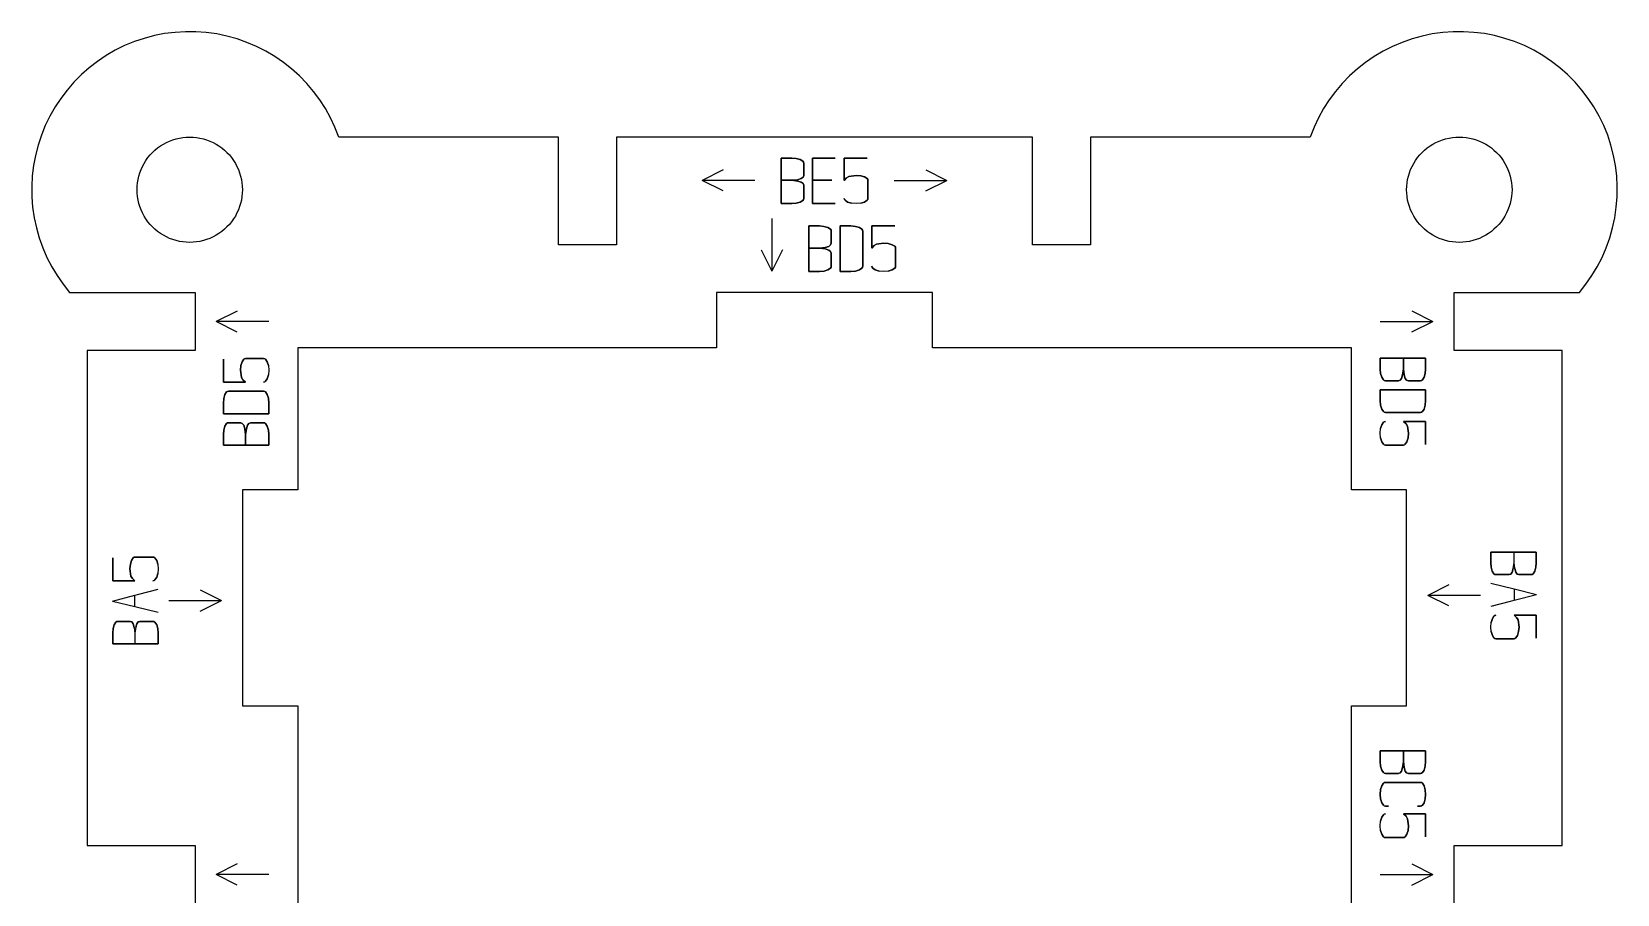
# Model space of a CAD drawing. Header units: millimetres. Extents: x 1078 to 1229, y -224 to -64.
# Drawn here: x 1078.3 to 1228.8, y -145.8 to -63.9 of the extents above; entities that cross this region are included whole.
import ezdxf

# ---------------------------------------------------------------- set-up
doc = ezdxf.new("R2010")
doc.units = ezdxf.units.MM
doc.layers.add('coding', color=2, linetype='Continuous')

msp = doc.modelspace()

# ---------------------------------------------------------------- linework, layer by layer
for p, q in [((1088.98, -64.58), (1088.04, -64.89)), ((1089.94, -64.32), (1088.98, -64.58)), ((1090.91, -64.13), (1089.94, -64.32)), ((1091.9, -64.01), (1090.91, -64.13)), ((1092.89, -63.95), (1091.9, -64.01)), ((1093.88, -63.95), (1092.89, -63.95)), ((1094.87, -64.02), (1093.88, -63.95)), ((1095.86, -64.16), (1094.87, -64.02)), ((1096.83, -64.36), (1095.86, -64.16)), ((1097.79, -64.63), (1096.83, -64.36)), ((1098.72, -64.96), (1097.79, -64.63)), ((1209.31, -64.63), (1208.37, -64.96)), ((1210.26, -64.36), (1209.31, -64.63)), ((1211.23, -64.16), (1210.26, -64.36)), ((1212.22, -64.02), (1211.23, -64.16)), ((1213.21, -63.95), (1212.22, -64.02)), ((1214.2, -63.95), (1213.21, -63.95)), ((1215.19, -64.01), (1214.2, -63.95)), ((1216.18, -64.13), (1215.19, -64.01)), ((1217.15, -64.32), (1216.18, -64.13)), ((1218.11, -64.58), (1217.15, -64.32)), ((1219.05, -64.89), (1218.11, -64.58)), ((1085.37, -66.21), (1084.54, -66.76)), ((1086.23, -65.71), (1085.37, -66.21)), ((1087.12, -65.27), (1086.23, -65.71)), ((1088.04, -64.89), (1087.12, -65.27)), ((1099.64, -65.35), (1098.72, -64.96)), ((1100.52, -65.8), (1099.64, -65.35)), ((1101.38, -66.3), (1100.52, -65.8)), ((1206.57, -65.8), (1205.72, -66.3)), ((1207.46, -65.35), (1206.57, -65.8)), ((1208.37, -64.96), (1207.46, -65.35)), ((1219.97, -65.27), (1219.05, -64.89)), ((1220.86, -65.71), (1219.97, -65.27)), ((1221.72, -66.21), (1220.86, -65.71)), ((1222.55, -66.76), (1221.72, -66.21)), ((1083.76, -67.37), (1083.01, -68.02)), ((1084.54, -66.76), (1083.76, -67.37)), ((1102.19, -66.87), (1101.38, -66.3)), ((1102.97, -67.48), (1102.19, -66.87)), ((1103.71, -68.15), (1102.97, -67.48)), ((1204.12, -67.48), (1203.38, -68.15)), ((1204.9, -66.87), (1204.12, -67.48)), ((1205.72, -66.3), (1204.9, -66.87)), ((1223.33, -67.37), (1222.55, -66.76)), ((1224.08, -68.02), (1223.33, -67.37)), ((1082.31, -68.73), (1081.66, -69.48)), ((1083.01, -68.02), (1082.31, -68.73)), ((1104.4, -68.86), (1103.71, -68.15)), ((1105.05, -69.62), (1104.4, -68.86)), ((1202.69, -68.86), (1202.05, -69.62)), ((1203.38, -68.15), (1202.69, -68.86)), ((1224.78, -68.73), (1224.08, -68.02)), ((1225.43, -69.48), (1224.78, -68.73)), ((1081.06, -70.27), (1080.51, -71.09)), ((1081.66, -69.48), (1081.06, -70.27)), ((1105.64, -70.41), (1105.05, -69.62)), ((1106.17, -71.25), (1105.64, -70.41)), ((1201.45, -70.41), (1200.92, -71.25)), ((1202.05, -69.62), (1201.45, -70.41)), ((1226.03, -70.27), (1225.43, -69.48)), ((1226.58, -71.09), (1226.03, -70.27)), ((1080.02, -71.96), (1079.59, -72.85)), ((1080.51, -71.09), (1080.02, -71.96)), ((1106.65, -72.12), (1106.17, -71.25)), ((1107.08, -73.02), (1106.65, -72.12)), ((1200.44, -72.12), (1200.01, -73.02)), ((1200.92, -71.25), (1200.44, -72.12)), ((1227.07, -71.96), (1226.58, -71.09)), ((1227.5, -72.85), (1227.07, -71.96)), ((1079.59, -72.85), (1079.22, -73.77)), ((1107.44, -73.94), (1107.08, -73.02)), ((1200.01, -73.02), (1199.65, -73.94)), ((1227.88, -73.77), (1227.5, -72.85)), ((1078.9, -74.71), (1078.66, -75.68)), ((1079.22, -73.77), (1078.9, -74.71)), ((1089.76, -75.41), (1090, -75.18)), ((1090, -75.18), (1090.25, -74.97)), ((1090.25, -74.97), (1090.52, -74.78)), ((1090.52, -74.78), (1090.8, -74.61)), ((1090.8, -74.61), (1091.08, -74.46)), ((1091.08, -74.46), (1091.38, -74.32)), ((1091.38, -74.32), (1091.69, -74.21)), ((1091.69, -74.21), (1092, -74.11)), ((1092, -74.11), (1092.32, -74.04)), ((1092.32, -74.04), (1092.64, -73.98)), ((1092.64, -73.98), (1092.97, -73.95)), ((1092.97, -73.95), (1093.3, -73.94)), ((1093.3, -73.94), (1093.62, -73.95)), ((1093.62, -73.95), (1093.95, -73.98)), ((1093.95, -73.98), (1094.27, -74.04)), ((1094.27, -74.04), (1094.59, -74.11)), ((1094.59, -74.11), (1094.9, -74.21)), ((1094.9, -74.21), (1095.21, -74.32)), ((1095.21, -74.32), (1095.51, -74.46)), ((1095.51, -74.46), (1095.8, -74.61)), ((1095.8, -74.61), (1096.07, -74.78)), ((1096.07, -74.78), (1096.34, -74.97)), ((1096.34, -74.97), (1096.59, -75.18)), ((1096.59, -75.18), (1096.83, -75.41)), ((1128.3, -73.94), (1107.44, -73.94)), ((1128.3, -84.19), (1128.3, -73.94)), ((1173.3, -73.94), (1133.8, -73.94)), ((1133.8, -73.94), (1133.8, -84.19)), ((1173.3, -84.19), (1173.3, -73.94)), ((1178.8, -73.94), (1178.8, -84.19)), ((1199.65, -73.94), (1178.8, -73.94)), ((1210.26, -75.41), (1210.5, -75.18)), ((1210.5, -75.18), (1210.75, -74.97)), ((1210.75, -74.97), (1211.02, -74.78)), ((1211.02, -74.78), (1211.3, -74.61)), ((1211.3, -74.61), (1211.58, -74.46)), ((1211.58, -74.46), (1211.88, -74.32)), ((1211.88, -74.32), (1212.19, -74.21)), ((1212.19, -74.21), (1212.5, -74.11)), ((1212.5, -74.11), (1212.82, -74.04)), ((1212.82, -74.04), (1213.14, -73.98)), ((1213.14, -73.98), (1213.47, -73.95)), ((1213.47, -73.95), (1213.8, -73.94)), ((1213.8, -73.94), (1214.12, -73.95)), ((1214.12, -73.95), (1214.45, -73.98)), ((1214.45, -73.98), (1214.77, -74.04)), ((1214.77, -74.04), (1215.09, -74.11)), ((1215.09, -74.11), (1215.4, -74.21)), ((1215.4, -74.21), (1215.71, -74.32)), ((1215.71, -74.32), (1216.01, -74.46)), ((1216.01, -74.46), (1216.3, -74.61)), ((1216.3, -74.61), (1216.57, -74.78)), ((1216.57, -74.78), (1216.84, -74.97)), ((1216.84, -74.97), (1217.09, -75.18)), ((1217.09, -75.18), (1217.33, -75.41)), ((1228.19, -74.71), (1227.88, -73.77)), ((1228.44, -75.68), (1228.19, -74.71)), ((1078.47, -76.65), (1078.35, -77.64)), ((1078.66, -75.68), (1078.47, -76.65)), ((1088.68, -77.03), (1088.81, -76.73)), ((1088.81, -76.73), (1088.97, -76.44)), ((1088.97, -76.44), (1089.14, -76.16)), ((1089.14, -76.16), (1089.33, -75.9)), ((1089.33, -75.9), (1089.54, -75.64)), ((1089.54, -75.64), (1089.76, -75.41)), ((1096.83, -75.41), (1097.06, -75.64)), ((1097.06, -75.64), (1097.26, -75.9)), ((1097.26, -75.9), (1097.45, -76.16)), ((1097.45, -76.16), (1097.63, -76.44)), ((1097.63, -76.44), (1097.78, -76.73)), ((1097.78, -76.73), (1097.92, -77.03)), ((1209.18, -77.03), (1209.31, -76.73)), ((1209.31, -76.73), (1209.47, -76.44)), ((1209.47, -76.44), (1209.64, -76.16)), ((1209.64, -76.16), (1209.83, -75.9)), ((1209.83, -75.9), (1210.04, -75.64)), ((1210.04, -75.64), (1210.26, -75.41)), ((1217.33, -75.41), (1217.55, -75.64)), ((1217.55, -75.64), (1217.76, -75.9)), ((1217.76, -75.9), (1217.95, -76.16)), ((1217.95, -76.16), (1218.13, -76.44)), ((1218.13, -76.44), (1218.28, -76.73)), ((1218.28, -76.73), (1218.41, -77.03)), ((1228.62, -76.65), (1228.44, -75.68)), ((1228.74, -77.64), (1228.62, -76.65)), ((1078.35, -77.64), (1078.3, -78.63)), ((1088.34, -78.29), (1088.39, -77.97)), ((1088.39, -77.97), (1088.47, -77.65)), ((1088.47, -77.65), (1088.56, -77.33)), ((1088.56, -77.33), (1088.68, -77.03)), ((1097.92, -77.03), (1098.03, -77.33)), ((1098.03, -77.33), (1098.13, -77.65)), ((1098.13, -77.65), (1098.2, -77.97)), ((1098.2, -77.97), (1098.25, -78.29)), ((1208.84, -78.29), (1208.89, -77.97)), ((1208.89, -77.97), (1208.97, -77.65)), ((1208.97, -77.65), (1209.06, -77.33)), ((1209.06, -77.33), (1209.18, -77.03)), ((1218.41, -77.03), (1218.53, -77.33)), ((1218.53, -77.33), (1218.62, -77.65)), ((1218.62, -77.65), (1218.7, -77.97)), ((1218.7, -77.97), (1218.75, -78.29)), ((1228.79, -78.63), (1228.74, -77.64)), ((1078.3, -78.63), (1078.31, -79.62)), ((1078.31, -79.62), (1078.39, -80.61)), ((1088.3, -78.94), (1088.31, -78.61)), ((1088.31, -79.27), (1088.3, -78.94)), ((1088.31, -78.61), (1088.34, -78.29)), ((1088.34, -79.59), (1088.31, -79.27)), ((1088.39, -79.92), (1088.34, -79.59)), ((1098.25, -79.59), (1098.2, -79.92)), ((1098.25, -78.29), (1098.29, -78.61)), ((1098.29, -79.27), (1098.25, -79.59)), ((1098.29, -78.61), (1098.3, -78.94)), ((1098.3, -78.94), (1098.29, -79.27)), ((1208.8, -78.94), (1208.81, -78.61)), ((1208.81, -79.27), (1208.8, -78.94)), ((1208.81, -78.61), (1208.84, -78.29)), ((1208.84, -79.59), (1208.81, -79.27)), ((1208.89, -79.92), (1208.84, -79.59)), ((1218.75, -79.59), (1218.7, -79.92)), ((1218.75, -78.29), (1218.78, -78.61)), ((1218.78, -79.27), (1218.75, -79.59)), ((1218.78, -78.61), (1218.8, -78.94)), ((1218.8, -78.94), (1218.78, -79.27)), ((1228.7, -80.61), (1228.78, -79.62)), ((1228.78, -79.62), (1228.79, -78.63)), ((1078.39, -80.61), (1078.53, -81.6)), ((1088.47, -80.24), (1088.39, -79.92)), ((1088.56, -80.55), (1088.47, -80.24)), ((1088.68, -80.85), (1088.56, -80.55)), ((1088.81, -81.15), (1088.68, -80.85)), ((1088.97, -81.44), (1088.81, -81.15)), ((1097.78, -81.15), (1097.63, -81.44)), ((1097.92, -80.85), (1097.78, -81.15)), ((1098.03, -80.55), (1097.92, -80.85)), ((1098.13, -80.24), (1098.03, -80.55)), ((1098.2, -79.92), (1098.13, -80.24)), ((1208.97, -80.24), (1208.89, -79.92)), ((1209.06, -80.55), (1208.97, -80.24)), ((1209.18, -80.85), (1209.06, -80.55)), ((1209.31, -81.15), (1209.18, -80.85)), ((1209.47, -81.44), (1209.31, -81.15)), ((1218.28, -81.15), (1218.13, -81.44)), ((1218.41, -80.85), (1218.28, -81.15)), ((1218.53, -80.55), (1218.41, -80.85)), ((1218.62, -80.24), (1218.53, -80.55)), ((1218.7, -79.92), (1218.62, -80.24)), ((1228.56, -81.6), (1228.7, -80.61)), ((1078.53, -81.6), (1078.74, -82.57)), ((1078.74, -82.57), (1079.01, -83.52)), ((1089.14, -81.72), (1088.97, -81.44)), ((1089.33, -81.98), (1089.14, -81.72)), ((1089.54, -82.24), (1089.33, -81.98)), ((1089.76, -82.48), (1089.54, -82.24)), ((1090, -82.7), (1089.76, -82.48)), ((1090.25, -82.91), (1090, -82.7)), ((1096.59, -82.7), (1096.34, -82.91)), ((1096.83, -82.48), (1096.59, -82.7)), ((1097.06, -82.24), (1096.83, -82.48)), ((1097.26, -81.98), (1097.06, -82.24)), ((1097.45, -81.72), (1097.26, -81.98)), ((1097.63, -81.44), (1097.45, -81.72)), ((1209.64, -81.72), (1209.47, -81.44)), ((1209.83, -81.98), (1209.64, -81.72)), ((1210.04, -82.24), (1209.83, -81.98)), ((1210.26, -82.48), (1210.04, -82.24)), ((1210.5, -82.7), (1210.26, -82.48)), ((1210.75, -82.91), (1210.5, -82.7)), ((1217.09, -82.7), (1216.84, -82.91)), ((1217.33, -82.48), (1217.09, -82.7)), ((1217.55, -82.24), (1217.33, -82.48)), ((1217.76, -81.98), (1217.55, -82.24)), ((1217.95, -81.72), (1217.76, -81.98)), ((1218.13, -81.44), (1217.95, -81.72)), ((1228.08, -83.52), (1228.35, -82.57)), ((1228.35, -82.57), (1228.56, -81.6)), ((1079.01, -83.52), (1079.35, -84.46)), ((1090.52, -83.1), (1090.25, -82.91)), ((1090.8, -83.27), (1090.52, -83.1)), ((1091.08, -83.43), (1090.8, -83.27)), ((1091.38, -83.56), (1091.08, -83.43)), ((1091.69, -83.68), (1091.38, -83.56)), ((1092, -83.77), (1091.69, -83.68)), ((1092.32, -83.85), (1092, -83.77)), ((1092.64, -83.9), (1092.32, -83.85)), ((1092.97, -83.93), (1092.64, -83.9)), ((1093.3, -83.94), (1092.97, -83.93)), ((1093.62, -83.93), (1093.3, -83.94)), ((1093.95, -83.9), (1093.62, -83.93)), ((1094.27, -83.85), (1093.95, -83.9)), ((1094.59, -83.77), (1094.27, -83.85)), ((1094.9, -83.68), (1094.59, -83.77)), ((1095.21, -83.56), (1094.9, -83.68)), ((1095.51, -83.43), (1095.21, -83.56)), ((1095.8, -83.27), (1095.51, -83.43)), ((1096.07, -83.1), (1095.8, -83.27)), ((1096.34, -82.91), (1096.07, -83.1)), ((1133.8, -84.19), (1128.3, -84.19)), ((1178.8, -84.19), (1173.3, -84.19)), ((1211.02, -83.1), (1210.75, -82.91)), ((1211.3, -83.27), (1211.02, -83.1)), ((1211.58, -83.43), (1211.3, -83.27)), ((1211.88, -83.56), (1211.58, -83.43)), ((1212.19, -83.68), (1211.88, -83.56)), ((1212.5, -83.77), (1212.19, -83.68)), ((1212.82, -83.85), (1212.5, -83.77)), ((1213.14, -83.9), (1212.82, -83.85)), ((1213.47, -83.93), (1213.14, -83.9)), ((1213.8, -83.94), (1213.47, -83.93)), ((1214.12, -83.93), (1213.8, -83.94)), ((1214.45, -83.9), (1214.12, -83.93)), ((1214.77, -83.85), (1214.45, -83.9)), ((1215.09, -83.77), (1214.77, -83.85)), ((1215.4, -83.68), (1215.09, -83.77)), ((1215.71, -83.56), (1215.4, -83.68)), ((1216.01, -83.43), (1215.71, -83.56)), ((1216.3, -83.27), (1216.01, -83.43)), ((1216.57, -83.1), (1216.3, -83.27)), ((1216.84, -82.91), (1216.57, -83.1)), ((1227.74, -84.46), (1228.08, -83.52)), ((1079.35, -84.46), (1079.74, -85.37)), ((1079.74, -85.37), (1080.2, -86.25)), ((1226.89, -86.25), (1227.35, -85.37)), ((1227.35, -85.37), (1227.74, -84.46)), ((1080.2, -86.25), (1080.71, -87.1)), ((1080.71, -87.1), (1081.28, -87.92)), ((1225.81, -87.92), (1226.38, -87.1)), ((1226.38, -87.1), (1226.89, -86.25)), ((1081.28, -87.92), (1081.9, -88.69)), ((1081.9, -88.69), (1093.8, -88.69)), ((1093.8, -88.69), (1093.8, -94.19)), ((1163.8, -88.69), (1143.3, -88.69)), ((1143.3, -88.69), (1143.3, -93.94)), ((1163.8, -93.94), (1163.8, -88.69)), ((1213.3, -88.69), (1225.19, -88.69)), ((1213.3, -94.19), (1213.3, -88.69)), ((1225.19, -88.69), (1225.81, -87.92)), ((1093.8, -94.19), (1083.55, -94.19)), ((1083.55, -94.19), (1083.55, -141.19)), ((1103.55, -93.94), (1103.55, -107.44)), ((1143.3, -93.94), (1103.55, -93.94)), ((1203.55, -93.94), (1163.8, -93.94)), ((1203.55, -107.44), (1203.55, -93.94)), ((1223.55, -94.19), (1213.3, -94.19)), ((1223.55, -141.19), (1223.55, -94.19)), ((1103.55, -107.44), (1098.3, -107.44)), ((1098.3, -107.44), (1098.3, -127.94)), ((1208.8, -107.44), (1203.55, -107.44)), ((1208.8, -127.94), (1208.8, -107.44)), ((1098.3, -127.94), (1103.55, -127.94)), ((1103.55, -127.94), (1103.55, -159.94)), ((1203.55, -127.94), (1208.8, -127.94)), ((1203.55, -159.94), (1203.55, -127.94)), ((1083.55, -141.19), (1093.8, -141.19)), ((1093.8, -141.19), (1093.8, -146.69)), ((1213.3, -146.69), (1213.3, -141.19)), ((1213.3, -141.19), (1223.55, -141.19))]:
    msp.add_line(p, q)
at = {"layer": 'coding'}
for p, q in [((1149.42, -75.94), (1149.42, -80.25)), ((1150.44, -75.94), (1149.42, -75.94)), ((1149.42, -78.05), (1149.42, -75.94)), ((1149.42, -75.94), (1150.44, -75.94)), ((1150.87, -75.98), (1150.44, -75.94)), ((1150.44, -75.94), (1150.87, -75.98)), ((1151.24, -76.08), (1150.87, -75.98)), ((1150.87, -75.98), (1151.24, -76.08)), ((1151.48, -76.24), (1151.24, -76.08)), ((1151.24, -76.08), (1151.48, -76.24)), ((1151.55, -76.33), (1151.48, -76.24)), ((1151.48, -76.24), (1151.55, -76.33)), ((1151.57, -76.42), (1151.55, -76.33)), ((1151.55, -76.33), (1151.57, -76.42)), ((1151.57, -77.59), (1151.57, -76.42)), ((1151.57, -76.42), (1151.57, -77.59)), ((1152.42, -80.25), (1152.42, -75.94)), ((1152.42, -75.94), (1154.55, -75.94)), ((1154.55, -75.94), (1152.42, -75.94)), ((1152.42, -75.94), (1152.42, -78.03)), ((1155.42, -78.06), (1155.42, -75.94)), ((1155.42, -75.94), (1157.59, -75.94)), ((1157.59, -75.94), (1155.42, -75.94)), ((1155.42, -75.94), (1155.42, -78.06)), ((1143.92, -77.06), (1141.92, -78.06)), ((1146.92, -78.06), (1141.92, -78.06)), ((1143.92, -79.06), (1141.92, -78.06)), ((1149.42, -80.25), (1149.42, -78.05)), ((1149.42, -78.05), (1150.44, -78.05)), ((1150.44, -78.05), (1149.42, -78.05)), ((1150.44, -78.05), (1150.99, -77.99)), ((1150.99, -77.99), (1150.44, -78.05)), ((1150.44, -78.05), (1151, -78.12)), ((1151, -78.12), (1150.44, -78.05)), ((1150.99, -77.99), (1151.34, -77.88)), ((1151.34, -77.88), (1150.99, -77.99)), ((1151, -78.12), (1151.34, -78.23)), ((1151.34, -78.23), (1151, -78.12)), ((1151.34, -77.88), (1151.51, -77.74)), ((1151.51, -77.74), (1151.34, -77.88)), ((1151.34, -78.23), (1151.51, -78.36)), ((1151.51, -78.36), (1151.34, -78.23)), ((1151.51, -77.74), (1151.57, -77.59)), ((1151.57, -77.59), (1151.51, -77.74)), ((1152.42, -78.03), (1154.25, -78.03)), ((1154.25, -78.03), (1152.42, -78.03)), ((1152.42, -78.03), (1152.42, -80.25)), ((1155.64, -77.8), (1155.42, -78.06)), ((1155.42, -78.06), (1155.64, -77.8)), ((1155.87, -77.68), (1155.64, -77.8)), ((1155.64, -77.8), (1155.87, -77.68)), ((1156.54, -77.58), (1155.87, -77.68)), ((1155.87, -77.68), (1156.54, -77.58)), ((1156.98, -77.61), (1156.54, -77.58)), ((1156.54, -77.58), (1156.98, -77.61)), ((1157.34, -77.72), (1156.98, -77.61)), ((1156.98, -77.61), (1157.34, -77.72)), ((1157.59, -77.87), (1157.34, -77.72)), ((1157.34, -77.72), (1157.59, -77.87)), ((1157.65, -77.96), (1157.59, -77.87)), ((1157.59, -77.87), (1157.65, -77.96)), ((1157.67, -78.06), (1157.65, -77.96)), ((1157.65, -77.96), (1157.67, -78.06)), ((1157.67, -79.77), (1157.67, -78.06)), ((1157.67, -78.06), (1157.67, -79.77)), ((1160.17, -78.06), (1165.17, -78.06)), ((1163.17, -77.06), (1165.17, -78.06)), ((1163.17, -79.06), (1165.17, -78.06)), ((1151.51, -78.36), (1151.57, -78.51)), ((1151.57, -78.51), (1151.51, -78.36)), ((1151.57, -78.51), (1151.57, -79.77)), ((1151.57, -79.77), (1151.57, -78.51)), ((1150.44, -80.25), (1149.42, -80.25)), ((1149.42, -80.25), (1150.44, -80.25)), ((1150.87, -80.21), (1150.44, -80.25)), ((1150.44, -80.25), (1150.87, -80.21)), ((1151.24, -80.11), (1150.87, -80.21)), ((1150.87, -80.21), (1151.24, -80.11)), ((1151.48, -79.96), (1151.24, -80.11)), ((1151.24, -80.11), (1151.48, -79.96)), ((1151.55, -79.87), (1151.48, -79.96)), ((1151.48, -79.96), (1151.55, -79.87)), ((1151.57, -79.77), (1151.55, -79.87)), ((1151.55, -79.87), (1151.57, -79.77)), ((1152.42, -80.25), (1154.55, -80.25)), ((1154.55, -80.25), (1152.42, -80.25)), ((1155.44, -79.86), (1155.42, -79.77)), ((1155.42, -79.77), (1155.44, -79.86)), ((1155.5, -79.95), (1155.44, -79.86)), ((1155.44, -79.86), (1155.5, -79.95)), ((1155.74, -80.11), (1155.5, -79.95)), ((1155.5, -79.95), (1155.74, -80.11)), ((1156.1, -80.21), (1155.74, -80.11)), ((1155.74, -80.11), (1156.1, -80.21)), ((1156.54, -80.25), (1156.1, -80.21)), ((1156.98, -80.21), (1156.54, -80.25)), ((1156.98, -80.21), (1157.34, -80.11)), ((1157.34, -80.11), (1156.98, -80.21)), ((1157.34, -80.11), (1157.59, -79.95)), ((1157.59, -79.95), (1157.34, -80.11)), ((1157.59, -79.95), (1157.65, -79.86)), ((1157.65, -79.86), (1157.59, -79.95)), ((1157.65, -79.86), (1157.67, -79.77)), ((1157.67, -79.77), (1157.65, -79.86)), ((1148.55, -81.66), (1148.55, -86.66)), ((1152.05, -82.38), (1152.05, -86.69)), ((1153.06, -82.38), (1152.05, -82.38)), ((1152.05, -84.49), (1152.05, -82.38)), ((1152.05, -82.38), (1153.06, -82.38)), ((1153.49, -82.42), (1153.06, -82.38)), ((1153.06, -82.38), (1153.49, -82.42)), ((1153.86, -82.53), (1153.49, -82.42)), ((1153.49, -82.42), (1153.86, -82.53)), ((1154.1, -82.68), (1153.86, -82.53)), ((1153.86, -82.53), (1154.1, -82.68)), ((1154.17, -82.77), (1154.1, -82.68)), ((1154.1, -82.68), (1154.17, -82.77)), ((1154.19, -82.86), (1154.17, -82.77)), ((1154.17, -82.77), (1154.19, -82.86)), ((1155.04, -86.69), (1155.04, -82.38)), ((1155.04, -82.38), (1156.06, -82.38)), ((1155.04, -82.38), (1155.04, -86.69)), ((1156.06, -82.38), (1155.04, -82.38)), ((1156.06, -82.38), (1156.49, -82.42)), ((1156.49, -82.42), (1156.06, -82.38)), ((1156.49, -82.42), (1156.86, -82.53)), ((1156.86, -82.53), (1156.49, -82.42)), ((1156.86, -82.53), (1157.1, -82.68)), ((1157.1, -82.68), (1156.86, -82.53)), ((1157.1, -82.68), (1157.16, -82.77)), ((1157.16, -82.77), (1157.1, -82.68)), ((1157.16, -82.77), (1157.18, -82.86)), ((1157.18, -82.86), (1157.16, -82.77)), ((1158.04, -84.5), (1158.04, -82.38)), ((1158.04, -82.38), (1160.21, -82.38)), ((1160.21, -82.38), (1158.04, -82.38)), ((1158.04, -82.38), (1158.04, -84.5)), ((1153.96, -84.32), (1154.13, -84.19)), ((1154.13, -84.19), (1153.96, -84.33)), ((1154.13, -84.19), (1154.19, -84.03)), ((1154.19, -84.03), (1154.13, -84.19)), ((1154.19, -84.03), (1154.19, -82.86)), ((1154.19, -82.86), (1154.19, -84.03)), ((1157.18, -82.86), (1157.18, -86.21)), ((1157.18, -86.21), (1157.18, -82.86)), ((1158.26, -84.25), (1158.04, -84.5)), ((1158.04, -84.5), (1158.26, -84.25)), ((1158.49, -84.12), (1158.26, -84.25)), ((1158.26, -84.25), (1158.49, -84.12)), ((1159.16, -84.02), (1158.49, -84.12)), ((1158.49, -84.12), (1159.16, -84.02)), ((1159.6, -84.05), (1159.16, -84.02)), ((1159.16, -84.02), (1159.6, -84.05)), ((1159.97, -84.16), (1159.6, -84.05)), ((1159.6, -84.05), (1159.97, -84.16)), ((1160.21, -84.31), (1159.97, -84.16)), ((1159.97, -84.16), (1160.21, -84.31)), ((1147.55, -84.66), (1148.55, -86.66)), ((1149.55, -84.66), (1148.55, -86.66)), ((1152.05, -86.69), (1152.05, -84.49)), ((1152.05, -84.49), (1153.06, -84.49)), ((1153.06, -84.49), (1152.05, -84.49)), ((1153.06, -84.49), (1153.61, -84.43)), ((1153.61, -84.43), (1153.06, -84.49)), ((1153.06, -84.49), (1153.62, -84.56)), ((1153.62, -84.56), (1153.06, -84.49)), ((1153.61, -84.43), (1153.96, -84.32)), ((1153.96, -84.33), (1153.61, -84.43)), ((1153.62, -84.56), (1153.96, -84.67)), ((1153.96, -84.67), (1153.62, -84.56)), ((1153.96, -84.67), (1154.13, -84.8)), ((1154.13, -84.8), (1153.96, -84.67)), ((1154.13, -84.8), (1154.19, -84.96)), ((1154.19, -84.96), (1154.13, -84.8)), ((1154.19, -84.96), (1154.19, -86.21)), ((1154.19, -86.21), (1154.19, -84.96)), ((1160.27, -84.4), (1160.21, -84.31)), ((1160.21, -84.31), (1160.27, -84.4)), ((1160.29, -84.5), (1160.27, -84.4)), ((1160.27, -84.4), (1160.29, -84.5)), ((1160.29, -86.21), (1160.29, -84.5)), ((1160.29, -84.5), (1160.29, -86.21)), ((1153.06, -86.69), (1152.05, -86.69)), ((1152.05, -86.69), (1153.06, -86.69)), ((1153.5, -86.66), (1153.06, -86.69)), ((1153.06, -86.69), (1153.5, -86.66)), ((1153.86, -86.55), (1153.5, -86.66)), ((1153.5, -86.66), (1153.86, -86.55)), ((1154.1, -86.4), (1153.86, -86.55)), ((1153.86, -86.55), (1154.1, -86.4)), ((1154.17, -86.31), (1154.1, -86.4)), ((1154.1, -86.4), (1154.17, -86.31)), ((1154.19, -86.21), (1154.17, -86.31)), ((1154.17, -86.31), (1154.19, -86.21)), ((1156.06, -86.69), (1155.04, -86.69)), ((1155.04, -86.69), (1156.06, -86.69)), ((1156.5, -86.66), (1156.06, -86.69)), ((1156.06, -86.69), (1156.5, -86.66)), ((1156.86, -86.55), (1156.5, -86.66)), ((1156.5, -86.66), (1156.86, -86.55)), ((1157.1, -86.4), (1156.86, -86.55)), ((1156.86, -86.55), (1157.1, -86.4)), ((1157.16, -86.31), (1157.1, -86.4)), ((1157.1, -86.4), (1157.16, -86.31)), ((1157.18, -86.21), (1157.16, -86.31)), ((1157.16, -86.31), (1157.18, -86.21)), ((1158.06, -86.31), (1158.04, -86.21)), ((1158.04, -86.21), (1158.06, -86.31)), ((1158.12, -86.4), (1158.06, -86.31)), ((1158.06, -86.31), (1158.12, -86.4)), ((1158.36, -86.55), (1158.12, -86.4)), ((1158.12, -86.4), (1158.36, -86.55)), ((1158.72, -86.66), (1158.36, -86.55)), ((1158.36, -86.55), (1158.72, -86.66)), ((1159.16, -86.69), (1158.72, -86.66)), ((1159.6, -86.66), (1159.16, -86.69)), ((1159.6, -86.66), (1159.97, -86.55)), ((1159.97, -86.55), (1159.6, -86.66)), ((1159.97, -86.55), (1160.21, -86.4)), ((1160.21, -86.4), (1159.97, -86.55)), ((1160.21, -86.4), (1160.27, -86.31)), ((1160.27, -86.31), (1160.21, -86.4)), ((1160.27, -86.31), (1160.29, -86.21)), ((1160.29, -86.21), (1160.27, -86.31)), ((1097.8, -90.46), (1095.8, -91.46)), ((1100.8, -91.46), (1095.8, -91.46)), ((1097.8, -92.46), (1095.8, -91.46)), ((1206.3, -91.44), (1211.3, -91.44)), ((1209.3, -90.44), (1211.3, -91.44)), ((1209.3, -92.44), (1211.3, -91.44)), ((1096.49, -97.21), (1096.49, -95.03)), ((1096.49, -95.03), (1096.49, -97.21)), ((1098.16, -95.64), (1098.12, -96.08)), ((1098.12, -96.08), (1098.16, -95.64)), ((1098.12, -96.08), (1098.22, -96.76)), ((1098.22, -96.76), (1098.12, -96.08)), ((1098.26, -95.28), (1098.16, -95.64)), ((1098.16, -95.64), (1098.26, -95.28)), ((1098.42, -95.04), (1098.26, -95.28)), ((1098.26, -95.28), (1098.42, -95.04)), ((1098.51, -94.98), (1098.42, -95.04)), ((1098.42, -95.04), (1098.51, -94.98)), ((1098.6, -94.96), (1098.51, -94.98)), ((1098.51, -94.98), (1098.6, -94.96)), ((1100.31, -94.96), (1098.6, -94.96)), ((1098.6, -94.96), (1100.31, -94.96)), ((1100.41, -94.98), (1100.31, -94.96)), ((1100.31, -94.96), (1100.41, -94.98)), ((1100.5, -95.04), (1100.41, -94.98)), ((1100.41, -94.98), (1100.5, -95.04)), ((1100.66, -95.28), (1100.5, -95.04)), ((1100.5, -95.04), (1100.66, -95.28)), ((1100.76, -95.64), (1100.66, -95.28)), ((1100.66, -95.28), (1100.76, -95.64)), ((1100.76, -95.64), (1100.8, -96.08)), ((1100.8, -96.08), (1100.76, -96.52)), ((1206.3, -94.94), (1208.49, -94.94)), ((1206.3, -95.96), (1206.3, -94.94)), ((1210.6, -94.94), (1206.3, -94.94)), ((1206.3, -94.94), (1206.3, -95.96)), ((1206.33, -96.39), (1206.3, -95.96)), ((1206.3, -95.96), (1206.33, -96.39)), ((1208.49, -95.96), (1208.42, -96.52)), ((1208.42, -96.52), (1208.49, -95.96)), ((1208.49, -94.94), (1208.49, -95.96)), ((1208.49, -95.96), (1208.49, -94.94)), ((1208.49, -94.94), (1210.6, -94.94)), ((1208.49, -95.96), (1208.56, -96.51)), ((1208.56, -96.51), (1208.49, -95.96)), ((1210.57, -96.39), (1210.6, -95.96)), ((1210.6, -95.96), (1210.57, -96.39)), ((1210.6, -95.96), (1210.6, -94.94)), ((1210.6, -94.94), (1210.6, -95.96)), ((1098.6, -97.21), (1096.49, -97.21)), ((1096.49, -97.21), (1098.6, -97.21)), ((1098.22, -96.76), (1098.35, -96.99)), ((1098.35, -96.99), (1098.22, -96.76)), ((1098.35, -96.99), (1098.6, -97.21)), ((1098.6, -97.21), (1098.35, -96.99)), ((1100.41, -97.19), (1100.31, -97.21)), ((1100.31, -97.21), (1100.41, -97.19)), ((1100.5, -97.13), (1100.41, -97.19)), ((1100.41, -97.19), (1100.5, -97.13)), ((1100.66, -96.89), (1100.5, -97.13)), ((1100.5, -97.13), (1100.66, -96.89)), ((1100.76, -96.52), (1100.66, -96.89)), ((1100.66, -96.89), (1100.76, -96.52)), ((1206.43, -96.75), (1206.33, -96.39)), ((1206.33, -96.39), (1206.43, -96.75)), ((1206.59, -97), (1206.43, -96.75)), ((1206.43, -96.75), (1206.59, -97)), ((1206.68, -97.06), (1206.59, -97)), ((1206.59, -97), (1206.68, -97.06)), ((1206.78, -97.08), (1206.68, -97.06)), ((1206.68, -97.06), (1206.78, -97.08)), ((1208.03, -97.08), (1206.78, -97.08)), ((1206.78, -97.08), (1208.03, -97.08)), ((1208.18, -97.03), (1208.03, -97.08)), ((1208.03, -97.08), (1208.18, -97.03)), ((1208.32, -96.85), (1208.18, -97.03)), ((1208.18, -97.03), (1208.32, -96.85)), ((1208.42, -96.52), (1208.32, -96.85)), ((1208.32, -96.85), (1208.42, -96.52)), ((1208.56, -96.51), (1208.66, -96.85)), ((1208.66, -96.85), (1208.56, -96.51)), ((1208.66, -96.85), (1208.8, -97.03)), ((1208.8, -97.03), (1208.66, -96.85)), ((1208.8, -97.03), (1208.96, -97.08)), ((1208.96, -97.08), (1208.8, -97.03)), ((1208.96, -97.08), (1210.12, -97.08)), ((1210.12, -97.08), (1208.96, -97.08)), ((1210.12, -97.08), (1210.22, -97.06)), ((1210.22, -97.06), (1210.12, -97.08)), ((1210.22, -97.06), (1210.3, -97)), ((1210.3, -97), (1210.22, -97.06)), ((1210.3, -97), (1210.46, -96.75)), ((1210.46, -96.75), (1210.3, -97)), ((1210.46, -96.75), (1210.57, -96.39)), ((1210.57, -96.39), (1210.46, -96.75)), ((1096.49, -99.19), (1096.52, -98.75)), ((1096.52, -98.75), (1096.49, -99.19)), ((1096.49, -100.2), (1096.49, -99.19)), ((1096.49, -99.19), (1096.49, -100.2)), ((1096.52, -98.75), (1096.63, -98.39)), ((1096.63, -98.39), (1096.52, -98.75)), ((1096.63, -98.39), (1096.79, -98.14)), ((1096.79, -98.14), (1096.63, -98.39)), ((1096.79, -98.14), (1096.87, -98.08)), ((1096.87, -98.08), (1096.79, -98.14)), ((1096.87, -98.08), (1096.97, -98.06)), ((1096.97, -98.06), (1096.87, -98.08)), ((1096.97, -98.06), (1100.31, -98.06)), ((1100.31, -98.06), (1096.97, -98.06)), ((1100.31, -98.06), (1100.41, -98.08)), ((1100.41, -98.08), (1100.31, -98.06)), ((1100.41, -98.08), (1100.5, -98.14)), ((1100.5, -98.14), (1100.41, -98.08)), ((1100.5, -98.14), (1100.66, -98.39)), ((1100.66, -98.39), (1100.5, -98.14)), ((1100.66, -98.39), (1100.76, -98.74)), ((1100.76, -98.74), (1100.66, -98.39)), ((1100.76, -98.74), (1100.8, -99.19)), ((1100.8, -99.19), (1100.76, -98.74)), ((1100.8, -99.19), (1100.8, -100.2)), ((1100.8, -100.2), (1100.8, -99.19)), ((1206.3, -97.94), (1210.6, -97.94)), ((1206.3, -98.96), (1206.3, -97.94)), ((1210.6, -97.94), (1206.3, -97.94)), ((1206.3, -97.94), (1206.3, -98.96)), ((1206.33, -99.4), (1206.3, -98.96)), ((1206.3, -98.96), (1206.33, -99.4)), ((1210.6, -98.96), (1210.57, -99.39)), ((1210.57, -99.39), (1210.6, -98.96)), ((1210.6, -97.94), (1210.6, -98.96)), ((1210.6, -98.96), (1210.6, -97.94)), ((1100.8, -100.2), (1096.49, -100.2)), ((1096.49, -100.2), (1100.8, -100.2)), ((1206.43, -99.76), (1206.33, -99.4)), ((1206.33, -99.4), (1206.43, -99.76)), ((1206.59, -100), (1206.43, -99.76)), ((1206.43, -99.76), (1206.59, -100)), ((1206.68, -100.06), (1206.59, -100)), ((1206.59, -100), (1206.68, -100.06)), ((1206.78, -100.08), (1206.68, -100.06)), ((1206.68, -100.06), (1206.78, -100.08)), ((1210.12, -100.08), (1206.78, -100.08)), ((1206.78, -100.08), (1210.12, -100.08)), ((1210.22, -100.06), (1210.12, -100.08)), ((1210.12, -100.08), (1210.22, -100.06)), ((1210.3, -100), (1210.22, -100.06)), ((1210.22, -100.06), (1210.3, -100)), ((1210.46, -99.76), (1210.3, -100)), ((1210.3, -100), (1210.46, -99.76)), ((1210.57, -99.39), (1210.46, -99.76)), ((1210.46, -99.76), (1210.57, -99.39)), ((1096.52, -101.75), (1096.49, -102.18)), ((1096.49, -102.18), (1096.52, -101.75)), ((1096.49, -102.18), (1096.49, -103.2)), ((1096.49, -103.2), (1096.49, -102.18)), ((1096.63, -101.39), (1096.52, -101.75)), ((1096.52, -101.75), (1096.63, -101.39)), ((1096.79, -101.14), (1096.63, -101.39)), ((1096.63, -101.39), (1096.79, -101.14)), ((1096.87, -101.08), (1096.79, -101.14)), ((1096.79, -101.14), (1096.87, -101.08)), ((1096.97, -101.06), (1096.87, -101.08)), ((1096.87, -101.08), (1096.97, -101.06)), ((1098.14, -101.06), (1096.97, -101.06)), ((1096.97, -101.06), (1098.14, -101.06)), ((1098.29, -101.12), (1098.14, -101.06)), ((1098.14, -101.06), (1098.29, -101.12)), ((1098.43, -101.29), (1098.29, -101.12)), ((1098.29, -101.12), (1098.43, -101.29)), ((1098.53, -101.63), (1098.43, -101.29)), ((1098.43, -101.29), (1098.53, -101.63)), ((1098.6, -102.18), (1098.53, -101.63)), ((1098.53, -101.63), (1098.6, -102.18)), ((1098.6, -102.18), (1098.67, -101.63)), ((1098.67, -101.63), (1098.6, -102.18)), ((1098.6, -103.2), (1098.6, -102.18)), ((1098.6, -102.18), (1098.6, -103.2)), ((1098.67, -101.63), (1098.77, -101.29)), ((1098.77, -101.29), (1098.67, -101.63)), ((1098.77, -101.29), (1098.91, -101.12)), ((1098.91, -101.12), (1098.77, -101.29)), ((1098.91, -101.12), (1099.06, -101.06)), ((1099.06, -101.06), (1098.91, -101.12)), ((1099.06, -101.06), (1100.31, -101.06)), ((1100.31, -101.06), (1099.06, -101.06)), ((1100.31, -101.06), (1100.41, -101.08)), ((1100.41, -101.08), (1100.31, -101.06)), ((1100.41, -101.08), (1100.5, -101.14)), ((1100.5, -101.14), (1100.41, -101.08)), ((1100.5, -101.14), (1100.66, -101.39)), ((1100.66, -101.39), (1100.5, -101.14)), ((1100.66, -101.39), (1100.76, -101.75)), ((1100.76, -101.75), (1100.66, -101.39)), ((1100.76, -101.75), (1100.8, -102.18)), ((1100.8, -102.18), (1100.76, -101.75)), ((1100.8, -102.18), (1100.8, -103.2)), ((1100.8, -103.2), (1100.8, -102.18)), ((1206.3, -102.06), (1206.33, -101.62)), ((1206.33, -102.5), (1206.3, -102.06)), ((1206.33, -101.62), (1206.44, -101.26)), ((1206.44, -101.26), (1206.33, -101.62)), ((1206.44, -101.26), (1206.59, -101.02)), ((1206.59, -101.02), (1206.44, -101.26)), ((1206.59, -101.02), (1206.68, -100.96)), ((1206.68, -100.96), (1206.59, -101.02)), ((1206.68, -100.96), (1206.78, -100.94)), ((1206.78, -100.94), (1206.68, -100.96)), ((1208.74, -101.15), (1208.49, -100.94)), ((1208.49, -100.94), (1210.6, -100.94)), ((1210.6, -100.94), (1208.49, -100.94)), ((1208.49, -100.94), (1208.74, -101.15)), ((1208.87, -101.38), (1208.74, -101.15)), ((1208.74, -101.15), (1208.87, -101.38)), ((1208.97, -102.06), (1208.87, -101.38)), ((1208.87, -101.38), (1208.97, -102.06)), ((1208.93, -102.5), (1208.97, -102.06)), ((1208.97, -102.06), (1208.93, -102.5)), ((1210.6, -100.94), (1210.6, -103.11)), ((1210.6, -103.11), (1210.6, -100.94)), ((1096.49, -103.2), (1100.8, -103.2)), ((1098.6, -103.2), (1096.49, -103.2)), ((1100.8, -103.2), (1098.6, -103.2)), ((1206.33, -102.5), (1206.44, -102.86)), ((1206.44, -102.86), (1206.33, -102.5)), ((1206.44, -102.86), (1206.59, -103.1)), ((1206.59, -103.1), (1206.44, -102.86)), ((1206.59, -103.1), (1206.68, -103.16)), ((1206.68, -103.16), (1206.59, -103.1)), ((1206.68, -103.16), (1206.78, -103.18)), ((1206.78, -103.18), (1206.68, -103.16)), ((1206.78, -103.18), (1208.49, -103.18)), ((1208.49, -103.18), (1206.78, -103.18)), ((1208.49, -103.18), (1208.58, -103.16)), ((1208.58, -103.16), (1208.49, -103.18)), ((1208.58, -103.16), (1208.67, -103.1)), ((1208.67, -103.1), (1208.58, -103.16)), ((1208.67, -103.1), (1208.83, -102.86)), ((1208.83, -102.86), (1208.67, -103.1)), ((1208.83, -102.86), (1208.93, -102.5)), ((1208.93, -102.5), (1208.83, -102.86)), ((1085.99, -116.06), (1085.99, -113.88)), ((1085.99, -113.88), (1085.99, -116.06)), ((1087.76, -114.13), (1087.66, -114.49)), ((1087.66, -114.49), (1087.76, -114.13)), ((1087.92, -113.89), (1087.76, -114.13)), ((1087.76, -114.13), (1087.92, -113.89)), ((1088.01, -113.83), (1087.92, -113.89)), ((1087.92, -113.89), (1088.01, -113.83)), ((1088.1, -113.81), (1088.01, -113.83)), ((1088.01, -113.83), (1088.1, -113.81)), ((1089.81, -113.81), (1088.1, -113.81)), ((1088.1, -113.81), (1089.81, -113.81)), ((1089.91, -113.83), (1089.81, -113.81)), ((1089.81, -113.81), (1089.91, -113.83)), ((1090, -113.89), (1089.91, -113.83)), ((1089.91, -113.83), (1090, -113.89)), ((1090.16, -114.13), (1090, -113.89)), ((1090, -113.89), (1090.16, -114.13)), ((1090.26, -114.49), (1090.16, -114.13)), ((1090.16, -114.13), (1090.26, -114.49)), ((1216.8, -113.33), (1218.99, -113.33)), ((1216.8, -114.35), (1216.8, -113.33)), ((1221.1, -113.33), (1216.8, -113.33)), ((1216.8, -113.33), (1216.8, -114.35)), ((1216.83, -114.78), (1216.8, -114.35)), ((1216.8, -114.35), (1216.83, -114.78)), ((1218.92, -114.91), (1218.99, -114.35)), ((1218.99, -114.35), (1218.99, -113.33)), ((1218.99, -113.33), (1221.1, -113.33)), ((1219.06, -114.9), (1218.99, -114.35)), ((1221.07, -114.78), (1221.1, -114.35)), ((1221.1, -114.35), (1221.07, -114.78)), ((1221.1, -114.35), (1221.1, -113.33)), ((1221.1, -113.33), (1221.1, -114.35)), ((1087.66, -114.49), (1087.62, -114.93)), ((1087.62, -114.93), (1087.66, -114.49)), ((1087.62, -114.93), (1087.72, -115.61)), ((1087.72, -115.61), (1087.62, -114.93)), ((1087.72, -115.61), (1087.85, -115.84)), ((1087.85, -115.84), (1087.72, -115.61)), ((1087.85, -115.84), (1088.1, -116.06)), ((1088.1, -116.06), (1087.85, -115.84)), ((1090.16, -115.73), (1090, -115.98)), ((1090, -115.98), (1090.16, -115.73)), ((1090.26, -115.37), (1090.16, -115.73)), ((1090.16, -115.73), (1090.26, -115.37)), ((1090.26, -114.49), (1090.3, -114.93)), ((1090.3, -114.93), (1090.26, -115.37)), ((1216.93, -115.14), (1216.83, -114.78)), ((1216.83, -114.78), (1216.93, -115.14)), ((1217.09, -115.39), (1216.93, -115.14)), ((1216.93, -115.14), (1217.09, -115.39)), ((1217.18, -115.45), (1217.09, -115.39)), ((1217.09, -115.39), (1217.18, -115.45)), ((1217.28, -115.47), (1217.18, -115.45)), ((1217.18, -115.45), (1217.28, -115.47)), ((1218.53, -115.47), (1217.28, -115.47)), ((1217.28, -115.47), (1218.53, -115.47)), ((1218.68, -115.42), (1218.53, -115.47)), ((1218.53, -115.47), (1218.68, -115.42)), ((1218.82, -115.24), (1218.68, -115.42)), ((1218.68, -115.42), (1218.82, -115.24)), ((1218.92, -114.91), (1218.82, -115.24)), ((1218.82, -115.24), (1218.92, -114.91)), ((1219.06, -114.9), (1219.16, -115.24)), ((1219.16, -115.24), (1219.06, -114.9)), ((1219.16, -115.24), (1219.3, -115.42)), ((1219.3, -115.42), (1219.16, -115.24)), ((1219.3, -115.42), (1219.46, -115.47)), ((1219.46, -115.47), (1219.3, -115.42)), ((1219.46, -115.47), (1220.62, -115.47)), ((1220.62, -115.47), (1219.46, -115.47)), ((1220.62, -115.47), (1220.72, -115.45)), ((1220.72, -115.45), (1220.62, -115.47)), ((1220.72, -115.45), (1220.8, -115.39)), ((1220.8, -115.39), (1220.72, -115.45)), ((1220.8, -115.39), (1220.96, -115.14)), ((1220.96, -115.14), (1220.8, -115.39)), ((1220.96, -115.14), (1221.07, -114.78)), ((1221.07, -114.78), (1220.96, -115.14)), ((1088.1, -116.06), (1085.99, -116.06)), ((1085.99, -116.06), (1088.1, -116.06)), ((1088.1, -117.44), (1088.47, -117.34)), ((1088.48, -117.34), (1090.3, -116.87)), ((1089.91, -116.04), (1089.81, -116.06)), ((1089.81, -116.06), (1089.91, -116.04)), ((1090, -115.98), (1089.91, -116.04)), ((1089.91, -116.04), (1090, -115.98)), ((1094.3, -116.93), (1096.3, -117.93)), ((1212.8, -116.45), (1210.8, -117.45)), ((1218.99, -116.87), (1216.8, -116.33)), ((1221.11, -117.39), (1218.99, -116.87)), ((1218.99, -116.87), (1218.99, -117.94)), ((1085.98, -117.99), (1088.1, -117.44)), ((1085.98, -117.99), (1088.1, -118.51)), ((1088.1, -118.51), (1088.1, -117.44)), ((1088.1, -118.51), (1090.3, -119.05)), ((1091.3, -117.93), (1096.3, -117.93)), ((1094.3, -118.93), (1096.3, -117.93)), ((1215.8, -117.45), (1210.8, -117.45)), ((1212.8, -118.45), (1210.8, -117.45)), ((1218.61, -118.04), (1216.8, -118.51)), ((1218.99, -117.94), (1218.62, -118.04)), ((1221.11, -117.39), (1218.99, -117.94)), ((1086.13, -120.24), (1086.02, -120.6)), ((1086.02, -120.6), (1086.13, -120.24)), ((1086.29, -119.99), (1086.13, -120.24)), ((1086.13, -120.24), (1086.29, -119.99)), ((1086.37, -119.93), (1086.29, -119.99)), ((1086.29, -119.99), (1086.37, -119.93)), ((1086.47, -119.91), (1086.37, -119.93)), ((1086.37, -119.93), (1086.47, -119.91)), ((1087.64, -119.91), (1086.47, -119.91)), ((1086.47, -119.91), (1087.64, -119.91)), ((1087.79, -119.97), (1087.64, -119.91)), ((1087.64, -119.91), (1087.79, -119.97)), ((1087.93, -120.14), (1087.79, -119.97)), ((1087.79, -119.97), (1087.93, -120.14)), ((1088.03, -120.48), (1087.93, -120.14)), ((1087.93, -120.14), (1088.03, -120.48)), ((1088.17, -120.47), (1088.27, -120.14)), ((1088.27, -120.14), (1088.17, -120.47)), ((1088.27, -120.14), (1088.41, -119.97)), ((1088.41, -119.97), (1088.27, -120.14)), ((1088.41, -119.97), (1088.56, -119.91)), ((1088.56, -119.91), (1088.41, -119.97)), ((1088.56, -119.91), (1089.81, -119.91)), ((1089.81, -119.91), (1088.56, -119.91)), ((1089.81, -119.91), (1089.91, -119.93)), ((1089.91, -119.93), (1089.81, -119.91)), ((1089.91, -119.93), (1090, -119.99)), ((1090, -119.99), (1089.91, -119.93)), ((1090, -119.99), (1090.16, -120.24)), ((1090.16, -120.24), (1090, -119.99)), ((1090.16, -120.24), (1090.26, -120.6)), ((1090.26, -120.6), (1090.16, -120.24)), ((1216.8, -120.45), (1216.83, -120.01)), ((1216.83, -120.01), (1216.94, -119.65)), ((1216.94, -119.65), (1216.83, -120.01)), ((1216.94, -119.65), (1217.09, -119.41)), ((1217.09, -119.41), (1216.94, -119.65)), ((1217.09, -119.41), (1217.18, -119.35)), ((1217.18, -119.35), (1217.09, -119.41)), ((1217.18, -119.35), (1217.28, -119.33)), ((1217.28, -119.33), (1217.18, -119.35)), ((1219.24, -119.55), (1218.99, -119.33)), ((1218.99, -119.33), (1221.1, -119.33)), ((1221.1, -119.33), (1218.99, -119.33)), ((1218.99, -119.33), (1219.24, -119.55)), ((1219.37, -119.78), (1219.24, -119.55)), ((1219.24, -119.55), (1219.37, -119.78)), ((1219.47, -120.45), (1219.37, -119.78)), ((1219.37, -119.78), (1219.47, -120.45)), ((1221.1, -119.33), (1221.1, -121.5)), ((1221.1, -121.5), (1221.1, -119.33)), ((1086.02, -120.6), (1085.99, -121.03)), ((1085.99, -121.03), (1086.02, -120.6)), ((1085.99, -121.03), (1085.99, -122.05)), ((1085.99, -122.05), (1085.99, -121.03)), ((1088.03, -120.48), (1088.1, -121.03)), ((1088.17, -120.47), (1088.1, -121.03)), ((1088.1, -121.03), (1088.1, -122.05)), ((1090.26, -120.6), (1090.3, -121.03)), ((1090.3, -121.03), (1090.26, -120.6)), ((1090.3, -121.03), (1090.3, -122.05)), ((1090.3, -122.05), (1090.3, -121.03)), ((1216.83, -120.89), (1216.8, -120.45)), ((1216.83, -120.89), (1216.94, -121.25)), ((1216.94, -121.25), (1216.83, -120.89)), ((1216.94, -121.25), (1217.09, -121.49)), ((1217.09, -121.49), (1216.94, -121.25)), ((1217.09, -121.49), (1217.18, -121.55)), ((1217.18, -121.55), (1217.09, -121.49)), ((1217.18, -121.55), (1217.28, -121.57)), ((1217.28, -121.57), (1217.18, -121.55)), ((1217.28, -121.57), (1218.99, -121.57)), ((1218.99, -121.57), (1217.28, -121.57)), ((1218.99, -121.57), (1219.08, -121.55)), ((1219.08, -121.55), (1218.99, -121.57)), ((1219.08, -121.55), (1219.17, -121.49)), ((1219.17, -121.49), (1219.08, -121.55)), ((1219.17, -121.49), (1219.33, -121.25)), ((1219.33, -121.25), (1219.17, -121.49)), ((1219.33, -121.25), (1219.43, -120.89)), ((1219.43, -120.89), (1219.33, -121.25)), ((1219.43, -120.89), (1219.47, -120.45)), ((1219.47, -120.45), (1219.43, -120.89)), ((1085.99, -122.05), (1090.3, -122.05)), ((1088.1, -122.05), (1085.99, -122.05)), ((1090.3, -122.05), (1088.1, -122.05)), ((1206.3, -132.21), (1208.49, -132.21)), ((1206.3, -133.22), (1206.3, -132.21)), ((1210.6, -132.21), (1206.3, -132.21)), ((1206.3, -132.21), (1206.3, -133.22)), ((1208.49, -132.21), (1208.49, -133.22)), ((1208.49, -133.22), (1208.49, -132.21)), ((1208.49, -132.21), (1210.6, -132.21)), ((1210.6, -133.22), (1210.6, -132.21)), ((1210.6, -132.21), (1210.6, -133.22)), ((1206.33, -133.66), (1206.3, -133.22)), ((1206.3, -133.22), (1206.33, -133.66)), ((1206.43, -134.02), (1206.33, -133.66)), ((1206.33, -133.66), (1206.43, -134.02)), ((1208.42, -133.78), (1208.32, -134.12)), ((1208.32, -134.12), (1208.42, -133.78)), ((1208.49, -133.22), (1208.42, -133.78)), ((1208.42, -133.78), (1208.49, -133.22)), ((1208.49, -133.22), (1208.56, -133.77)), ((1208.56, -133.77), (1208.49, -133.22)), ((1208.56, -133.77), (1208.66, -134.12)), ((1208.66, -134.12), (1208.56, -133.77)), ((1210.46, -134.02), (1210.57, -133.65)), ((1210.57, -133.65), (1210.46, -134.02)), ((1210.57, -133.65), (1210.6, -133.22)), ((1210.6, -133.22), (1210.57, -133.65)), ((1206.59, -134.26), (1206.43, -134.02)), ((1206.43, -134.02), (1206.59, -134.26)), ((1206.43, -135.52), (1206.59, -135.28)), ((1206.59, -135.28), (1206.43, -135.52)), ((1206.68, -134.33), (1206.59, -134.26)), ((1206.59, -134.26), (1206.68, -134.33)), ((1206.59, -135.28), (1206.68, -135.22)), ((1206.68, -135.22), (1206.59, -135.28)), ((1206.78, -134.35), (1206.68, -134.33)), ((1206.68, -134.33), (1206.78, -134.35)), ((1206.68, -135.22), (1206.78, -135.2)), ((1206.78, -135.2), (1206.68, -135.22)), ((1208.03, -134.35), (1206.78, -134.35)), ((1206.78, -134.35), (1208.03, -134.35)), ((1206.78, -135.2), (1210.12, -135.2)), ((1210.12, -135.2), (1206.78, -135.2)), ((1208.18, -134.29), (1208.03, -134.35)), ((1208.03, -134.35), (1208.18, -134.29)), ((1208.32, -134.12), (1208.18, -134.29)), ((1208.18, -134.29), (1208.32, -134.12)), ((1208.66, -134.12), (1208.8, -134.29)), ((1208.8, -134.29), (1208.66, -134.12)), ((1208.8, -134.29), (1208.96, -134.35)), ((1208.96, -134.35), (1208.8, -134.29)), ((1208.96, -134.35), (1210.12, -134.35)), ((1210.12, -134.35), (1208.96, -134.35)), ((1210.12, -134.35), (1210.22, -134.33)), ((1210.22, -134.33), (1210.12, -134.35)), ((1210.12, -135.2), (1210.22, -135.22)), ((1210.22, -135.22), (1210.12, -135.2)), ((1210.22, -134.33), (1210.3, -134.26)), ((1210.3, -134.26), (1210.22, -134.33)), ((1210.22, -135.22), (1210.31, -135.28)), ((1210.31, -135.28), (1210.22, -135.22)), ((1210.3, -134.26), (1210.46, -134.02)), ((1210.46, -134.02), (1210.3, -134.26)), ((1210.31, -135.28), (1210.46, -135.52)), ((1210.46, -135.52), (1210.31, -135.28)), ((1206.3, -136.33), (1206.33, -135.88)), ((1206.33, -135.88), (1206.3, -136.33)), ((1206.33, -136.77), (1206.3, -136.33)), ((1206.3, -136.33), (1206.33, -136.77)), ((1206.33, -135.88), (1206.43, -135.52)), ((1206.43, -135.52), (1206.33, -135.88)), ((1206.43, -137.13), (1206.33, -136.77)), ((1206.33, -136.77), (1206.43, -137.13)), ((1210.46, -135.52), (1210.57, -135.89)), ((1210.57, -135.89), (1210.46, -135.52)), ((1210.57, -136.76), (1210.46, -137.13)), ((1210.46, -137.13), (1210.57, -136.76)), ((1210.57, -135.89), (1210.6, -136.33)), ((1210.6, -136.33), (1210.57, -135.89)), ((1210.6, -136.33), (1210.57, -136.76)), ((1210.57, -136.76), (1210.6, -136.33)), ((1206.59, -137.37), (1206.43, -137.13)), ((1206.43, -137.13), (1206.59, -137.37)), ((1206.44, -138.51), (1206.59, -138.27)), ((1206.59, -138.27), (1206.44, -138.51)), ((1206.68, -137.43), (1206.59, -137.37)), ((1206.59, -137.37), (1206.68, -137.43)), ((1206.59, -138.27), (1206.68, -138.21)), ((1206.68, -138.21), (1206.59, -138.27)), ((1206.78, -137.45), (1206.68, -137.43)), ((1206.68, -137.43), (1206.78, -137.45)), ((1206.68, -138.21), (1206.78, -138.19)), ((1206.78, -138.19), (1206.68, -138.21)), ((1207.08, -137.45), (1206.78, -137.45)), ((1206.78, -137.45), (1207.08, -137.45)), ((1208.74, -138.41), (1208.49, -138.19)), ((1208.49, -138.19), (1210.6, -138.19)), ((1210.6, -138.19), (1208.49, -138.19)), ((1208.49, -138.19), (1208.74, -138.41)), ((1208.87, -138.64), (1208.74, -138.41)), ((1208.74, -138.41), (1208.87, -138.64)), ((1210.12, -137.45), (1209.82, -137.45)), ((1209.82, -137.45), (1210.12, -137.45)), ((1210.22, -137.43), (1210.12, -137.45)), ((1210.12, -137.45), (1210.22, -137.43)), ((1210.3, -137.37), (1210.22, -137.43)), ((1210.22, -137.43), (1210.3, -137.37)), ((1210.46, -137.13), (1210.3, -137.37)), ((1210.3, -137.37), (1210.46, -137.13)), ((1210.6, -138.19), (1210.6, -140.37)), ((1210.6, -140.37), (1210.6, -138.19)), ((1206.3, -139.32), (1206.33, -138.88)), ((1206.33, -139.76), (1206.3, -139.32)), ((1206.33, -138.88), (1206.44, -138.51)), ((1206.44, -138.51), (1206.33, -138.88)), ((1206.33, -139.76), (1206.44, -140.12)), ((1206.44, -140.12), (1206.33, -139.76)), ((1208.83, -140.12), (1208.93, -139.76)), ((1208.93, -139.76), (1208.83, -140.12)), ((1208.97, -139.32), (1208.87, -138.64)), ((1208.87, -138.64), (1208.97, -139.32)), ((1208.93, -139.76), (1208.97, -139.32)), ((1208.97, -139.32), (1208.93, -139.76)), ((1206.44, -140.12), (1206.59, -140.36)), ((1206.59, -140.36), (1206.44, -140.12)), ((1206.59, -140.36), (1206.68, -140.42)), ((1206.68, -140.42), (1206.59, -140.36)), ((1206.68, -140.42), (1206.78, -140.44)), ((1206.78, -140.44), (1206.68, -140.42)), ((1206.78, -140.44), (1208.49, -140.44)), ((1208.49, -140.44), (1206.78, -140.44)), ((1208.49, -140.44), (1208.58, -140.42)), ((1208.58, -140.42), (1208.49, -140.44)), ((1208.58, -140.42), (1208.67, -140.36)), ((1208.67, -140.36), (1208.58, -140.42)), ((1208.67, -140.36), (1208.83, -140.12)), ((1208.83, -140.12), (1208.67, -140.36)), ((1097.8, -142.94), (1095.8, -143.94)), ((1209.3, -142.94), (1211.3, -143.94)), ((1100.8, -143.94), (1095.8, -143.94)), ((1097.8, -144.94), (1095.8, -143.94)), ((1206.3, -143.94), (1211.3, -143.94)), ((1209.3, -144.94), (1211.3, -143.94))]:
    msp.add_line(p, q, dxfattribs=at)

doc.saveas('drawing.dxf')
